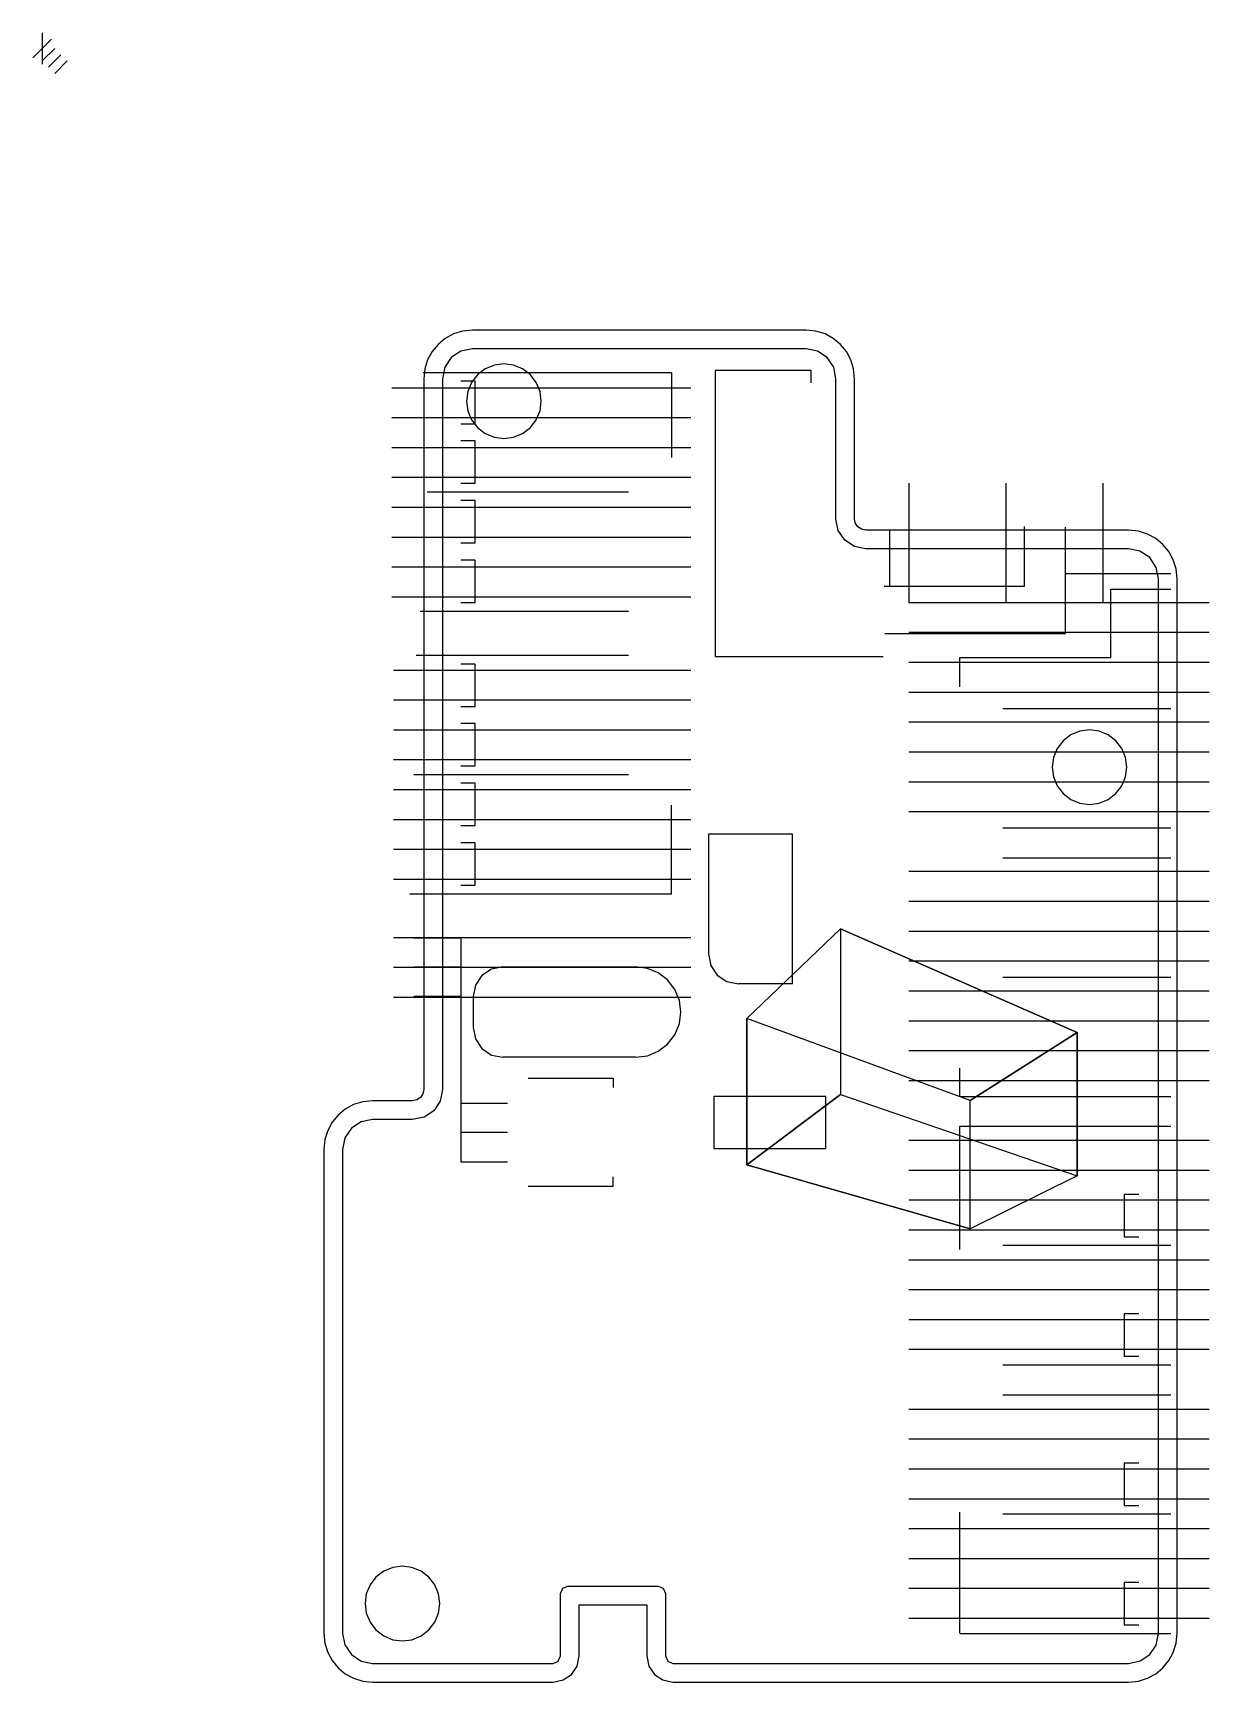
# Model space of a CAD drawing. Extents: x -1 to 106, y 150 to 299.
import ezdxf

# ---------------------------------------------------------------- set-up
doc = ezdxf.new("R2010")
doc.units = 0

msp = doc.modelspace()

# ---------------------------------------------------------------- linework, layer by layer
at = {"layer": 'Alignment'}
for p, q in [((39.0008, 270.793), (37.963984, 270.586765)), ((69.26537, 270.79233), (39.0008, 270.793)), ((70.302186, 270.586095), (69.26537, 270.79233)), ((37.085014, 269.999456), (36.497705, 269.120486)), ((37.963984, 270.586765), (37.085014, 269.999456)), ((40.995375, 269.324228), (40.171505, 268.983934)), ((41.864835, 269.43766), (40.995375, 269.324228)), ((42.734295, 269.324228), (41.864835, 269.43766)), ((43.558165, 268.983934), (42.734295, 269.324228)), ((71.181156, 269.998786), (70.302186, 270.586095)), ((71.768465, 269.119816), (71.181156, 269.998786)), ((36.497705, 269.120486), (36.29147, 268.08367)), ((36.29147, 268.08367), (36.2915, 203.611)), ((38.931901, 267.74433), (38.595406, 266.934639)), ((39.464866, 268.440589), (38.931901, 267.74433)), ((40.171505, 268.983934), (39.464866, 268.440589)), ((44.264804, 268.440589), (43.558165, 268.983934)), ((44.797769, 267.74433), (44.264804, 268.440589)), ((45.134266, 266.934639), (44.797769, 267.74433)), ((71.9747, 268.083), (71.768465, 269.119816)), ((71.97467, 255.36033), (71.9747, 268.083)), ((31.7048, 267.27), (58.7981, 267.27)), ((38.595406, 266.934639), (38.478175, 266.051)), ((45.2515, 266.051), (45.134266, 266.934639)), ((38.478175, 266.051), (38.595407, 265.167361)), ((38.595407, 265.167361), (38.931904, 264.35767)), ((44.797771, 264.35767), (45.134267, 265.167361)), ((45.134267, 265.167361), (45.251497, 266.051)), ((45.251497, 266.051), (45.2515, 266.051)), ((31.7048, 264.561), (58.7981, 264.561)), ((38.931904, 264.35767), (39.464869, 263.661411)), ((39.464869, 263.661411), (40.171507, 263.118066)), ((43.558167, 263.118066), (44.264806, 263.661411)), ((44.264806, 263.661411), (44.797771, 264.35767)), ((31.7048, 261.852), (58.7981, 261.852)), ((40.171507, 263.118066), (40.995377, 262.777772)), ((40.995377, 262.777772), (41.864838, 262.66434)), ((41.864838, 262.66434), (42.734298, 262.777772)), ((42.734298, 262.777772), (43.558167, 263.118066)), ((31.7048, 259.142), (58.7981, 259.142)), ((78.5762, 258.601), (78.5762, 247.763)), ((87.3816, 258.601), (87.3816, 247.763)), ((96.1869, 258.601), (96.1869, 247.763)), ((31.7048, 256.433), (58.7981, 256.433)), ((72.180905, 254.323514), (71.97467, 255.36033)), ((72.768214, 253.444544), (72.180905, 254.323514)), ((31.7048, 253.724), (58.7981, 253.724)), ((73.647184, 252.857235), (72.768214, 253.444544)), ((74.684, 252.651), (73.647184, 252.857235)), ((98.50867, 252.65033), (74.684, 252.651)), ((99.545486, 252.444095), (98.50867, 252.65033)), ((100.424456, 251.856786), (99.545486, 252.444095)), ((101.011765, 250.977816), (100.424456, 251.856786)), ((31.7048, 251.014), (58.7981, 251.014)), ((101.218, 249.941), (101.011765, 250.977816)), ((101.21833, 154.29133), (101.218, 249.941)), ((31.7048, 248.305), (58.7981, 248.305)), ((105.805, 247.763), (78.5762, 247.763)), ((105.805, 245.054), (78.5762, 245.054)), ((105.805, 242.345), (78.5762, 242.345)), ((31.8403, 241.667), (58.7981, 241.667)), ((105.805, 239.635), (78.5762, 239.635)), ((31.8403, 238.958), (58.7981, 238.958)), ((105.805, 236.926), (78.5762, 236.926)), ((31.8403, 236.249), (58.7981, 236.249)), ((92.567766, 235.251589), (92.034801, 234.55533)), ((93.274405, 235.794934), (92.567766, 235.251589)), ((94.098275, 236.135228), (93.274405, 235.794934)), ((94.967735, 236.24866), (94.098275, 236.135228)), ((95.837195, 236.135228), (94.967735, 236.24866)), ((96.661065, 235.794934), (95.837195, 236.135228)), ((97.367704, 235.251589), (96.661065, 235.794934)), ((97.900669, 234.55533), (97.367704, 235.251589)), ((31.8403, 233.539), (58.7981, 233.539)), ((105.805, 234.217), (78.5762, 234.217)), ((91.698306, 233.745639), (91.581075, 232.862)), ((92.034801, 234.55533), (91.698306, 233.745639)), ((98.237166, 233.745639), (97.900669, 234.55533)), ((98.3544, 232.862), (98.237166, 233.745639)), ((91.581075, 232.862), (91.698307, 231.978361)), ((91.698307, 231.978361), (92.034804, 231.16867)), ((97.900671, 231.16867), (98.237167, 231.978361)), ((98.237167, 231.978361), (98.354398, 232.862)), ((98.354398, 232.862), (98.3544, 232.862)), ((31.8403, 230.83), (58.7981, 230.83)), ((105.805, 231.507), (78.5762, 231.507)), ((92.034804, 231.16867), (92.567769, 230.472411)), ((92.567769, 230.472411), (93.274408, 229.929066)), ((96.661068, 229.929066), (97.367706, 230.472411)), ((97.367706, 230.472411), (97.900671, 231.16867)), ((93.274408, 229.929066), (94.098277, 229.588772)), ((94.098277, 229.588772), (94.967737, 229.47534)), ((94.967737, 229.47534), (95.837198, 229.588772)), ((95.837198, 229.588772), (96.661068, 229.929066)), ((31.8403, 228.121), (58.7981, 228.121)), ((105.805, 228.798), (78.5762, 228.798)), ((60.4141, 226.777), (60.4141, 215.918)), ((68.0195, 226.777), (60.4141, 226.777)), ((68.0195, 213.209), (68.0195, 226.777)), ((31.8403, 225.411), (58.7981, 225.411)), ((105.805, 223.379), (78.5762, 223.379)), ((31.8403, 222.702), (58.7981, 222.702)), ((105.805, 220.67), (78.5762, 220.67)), ((31.8403, 217.419), (58.7981, 217.419)), ((105.805, 217.961), (78.5762, 217.961)), ((60.4141, 215.918), (60.620335, 214.881184)), ((31.8403, 214.709), (58.7981, 214.709)), ((39.858314, 213.958456), (39.271005, 213.079486)), ((40.737284, 214.545765), (39.858314, 213.958456)), ((41.7741, 214.752), (40.737284, 214.545765)), ((41.7741, 214.752), (53.8035, 214.752)), ((54.874306, 214.609938), (53.8035, 214.752)), ((55.8555, 214.202168), (54.874306, 214.609938)), ((56.699236, 213.556314), (55.8555, 214.202168)), ((60.620335, 214.881184), (61.207644, 214.002214)), ((61.207644, 214.002214), (62.086614, 213.414905)), ((105.805, 215.251), (78.5762, 215.251)), ((39.271005, 213.079486), (39.06477, 212.04267)), ((57.357668, 212.7), (56.699236, 213.556314)), ((57.770042, 211.701624), (57.357668, 212.7)), ((62.086614, 213.414905), (63.12343, 213.20867)), ((68.0195, 213.209), (63.1235, 213.209)), ((105.805, 212.542), (78.5762, 212.542)), ((31.8403, 212), (58.7981, 212)), ((39.0648, 212.043), (39.0648, 209.253)), ((57.9075, 210.648), (57.770042, 211.701624)), ((57.357668, 208.596), (57.770042, 209.594376)), ((57.770042, 209.594376), (57.9075, 210.648)), ((105.805, 209.833), (78.5762, 209.833)), ((39.0648, 209.253), (39.271035, 208.216184)), ((39.271035, 208.216184), (39.858344, 207.337214)), ((56.699236, 207.739686), (57.357668, 208.596)), ((39.858344, 207.337214), (40.737314, 206.749905)), ((40.737314, 206.749905), (41.77413, 206.54367)), ((53.8035, 206.544), (41.7741, 206.544)), ((53.8035, 206.544), (54.874306, 206.686062)), ((54.874306, 206.686062), (55.8555, 207.093832)), ((55.8555, 207.093832), (56.699236, 207.739686)), ((105.805, 207.123), (78.5762, 207.123)), ((36.2915, 203.611), (36.085265, 202.574184)), ((105.805, 204.414), (78.5762, 204.414)), ((36.085265, 202.574184), (35.497956, 201.695214)), ((71.0443, 202.98), (60.911, 202.98)), ((60.911, 202.98), (60.911, 198.263)), ((71.0443, 198.263), (71.0443, 202.98)), ((28.906984, 200.694765), (28.028014, 200.107456)), ((29.9438, 200.901), (28.906984, 200.694765)), ((33.58217, 200.90167), (29.9438, 200.901)), ((34.618986, 201.107905), (33.58217, 200.90167)), ((35.497956, 201.695214), (34.618986, 201.107905)), ((27.440705, 199.228486), (27.23447, 198.19167)), ((28.028014, 200.107456), (27.440705, 199.228486)), ((105.805, 198.995), (78.5762, 198.995)), ((27.23447, 198.19167), (27.2344, 154.291)), ((60.911, 198.263), (71.0443, 198.263)), ((105.805, 196.286), (78.5762, 196.286)), ((105.805, 193.577), (78.5762, 193.577)), ((105.805, 190.867), (78.5762, 190.867)), ((105.805, 188.158), (78.5762, 188.158)), ((105.805, 185.449), (78.5762, 185.449)), ((105.805, 182.739), (78.5762, 182.739)), ((105.805, 180.03), (78.5762, 180.03)), ((105.805, 174.611), (78.5762, 174.611)), ((105.805, 171.902), (78.5762, 171.902)), ((105.805, 169.193), (78.5762, 169.193)), ((105.805, 166.483), (78.5762, 166.483)), ((105.805, 163.774), (78.5762, 163.774)), ((31.783575, 160.274228), (30.959705, 159.933934)), ((32.653035, 160.38766), (31.783575, 160.274228)), ((33.522495, 160.274228), (32.653035, 160.38766)), ((34.346365, 159.933934), (33.522495, 160.274228)), ((105.805, 161.065), (78.5762, 161.065)), ((29.720101, 158.69433), (29.383606, 157.884639)), ((30.253066, 159.390589), (29.720101, 158.69433)), ((30.959705, 159.933934), (30.253066, 159.390589)), ((35.053004, 159.390589), (34.346365, 159.933934)), ((35.585969, 158.69433), (35.053004, 159.390589)), ((35.922466, 157.884639), (35.585969, 158.69433)), ((47.192786, 158.388947), (47.671733, 158.587333)), ((47.671733, 158.587333), (55.836, 158.587)), ((55.836, 158.587), (56.314947, 158.388614)), ((29.383606, 157.884639), (29.266375, 157.001)), ((36.0397, 157.001), (35.922466, 157.884639)), ((46.9944, 157.91), (47.192786, 158.388947)), ((46.994433, 152.259333), (46.9944, 157.91)), ((56.314947, 158.388614), (56.513333, 157.909667)), ((56.513333, 157.909667), (56.5133, 152.259)), ((105.805, 158.355), (78.5762, 158.355)), ((29.266375, 157.001), (29.383607, 156.117361)), ((29.383607, 156.117361), (29.720104, 155.30767)), ((35.585971, 155.30767), (35.922467, 156.117361)), ((35.922467, 156.117361), (36.039698, 157.001)), ((36.039698, 157.001), (36.0397, 157.001)), ((105.805, 155.646), (78.5762, 155.646)), ((27.2344, 154.291), (27.440635, 153.254184)), ((29.720104, 155.30767), (30.253069, 154.611411)), ((30.253069, 154.611411), (30.959708, 154.068066)), ((30.959708, 154.068066), (31.783577, 153.727772)), ((33.522498, 153.727772), (34.346368, 154.068066)), ((34.346368, 154.068066), (35.053006, 154.611411)), ((35.053006, 154.611411), (35.585971, 155.30767)), ((101.005417, 153.236736), (101.21833, 154.29133)), ((27.440635, 153.254184), (28.027944, 152.375214)), ((31.783577, 153.727772), (32.653038, 153.61434)), ((32.653038, 153.61434), (33.522498, 153.727772)), ((100.424786, 152.375544), (101.005417, 153.236736)), ((28.027944, 152.375214), (28.906914, 151.787905)), ((28.906914, 151.787905), (29.94373, 151.58167)), ((29.94373, 151.58167), (46.3171, 151.582)), ((46.3171, 151.582), (46.796047, 151.780386)), ((46.796047, 151.780386), (46.994433, 152.259333)), ((56.5133, 152.259), (56.711685, 151.780054)), ((56.711685, 151.780054), (57.19063, 151.581667)), ((57.19063, 151.581667), (98.509, 151.582)), ((98.509, 151.582), (99.563594, 151.794913)), ((99.563594, 151.794913), (100.424786, 152.375544))]:
    msp.add_line(p, q, dxfattribs=at)
at = {"layer": 'Labels'}
for p, q in [((57.051, 268.61199), (34.5404, 268.61199)), ((39.2568, 267.847), (37.9424, 267.847)), ((39.2568, 264.005), (39.2568, 267.847)), ((57.051, 268.612), (57.051, 260.939)), ((69.7231, 268.836), (61.0048, 268.836)), ((61.0048, 268.836), (61.0048, 242.899)), ((69.7231, 267.702), (69.7231, 268.836)), ((37.9424, 264.005), (39.2568, 264.005)), ((39.2568, 262.447), (37.9424, 262.447)), ((39.2568, 258.605), (39.2568, 262.447)), ((53.1682, 257.807), (34.9025, 257.807)), ((37.9424, 258.605), (39.2568, 258.605)), ((39.2568, 257.037), (37.9424, 257.037)), ((39.2568, 253.196), (39.2568, 257.037)), ((76.8618, 249.313), (76.8618, 254.422)), ((89.0647, 249.257), (89.0647, 254.67)), ((92.7945, 249.257), (92.7945, 254.61818)), ((37.9424, 253.196), (39.2568, 253.196)), ((39.2568, 251.637), (37.9424, 251.637)), ((39.2568, 247.796), (39.2568, 251.637)), ((92.7892, 244.991), (92.794421, 250.40925)), ((92.794421, 250.40925), (102.337271, 250.411226)), ((76.3338, 249.257), (89.0647, 249.257)), ((96.913, 242.809), (96.913, 248.99)), ((96.913, 248.99), (102.337, 248.99)), ((53.1531, 246.97), (34.2802, 246.97)), ((37.9424, 247.796), (39.2568, 247.796)), ((76.4204, 244.991), (92.7892, 244.991)), ((53.1682, 242.973), (33.9145, 242.973)), ((61.0048, 242.899), (76.2397, 242.899)), ((83.2084, 240.133), (83.2084, 242.809)), ((83.2084, 242.809), (96.913, 242.809)), ((39.2568, 242.208), (37.9424, 242.208)), ((39.2568, 238.366), (39.2568, 242.208)), ((37.9424, 238.366), (39.2568, 238.366)), ((87.1116, 238.185), (102.3374, 238.185)), ((39.2568, 236.808), (37.9424, 236.808)), ((39.2568, 232.966), (39.2568, 236.808)), ((53.1682, 232.168), (33.6865, 232.168)), ((37.9424, 232.966), (39.2568, 232.966)), ((39.2568, 231.398), (37.9424, 231.398)), ((39.2568, 227.557), (39.2568, 231.398)), ((57.0688, 221.331), (57.0688, 229.399)), ((37.9424, 227.557), (39.2568, 227.557)), ((87.1142, 227.348), (102.3373, 227.348)), ((39.2568, 225.998), (37.9424, 225.998)), ((39.2568, 222.157), (39.2568, 225.998)), ((87.1116, 224.628), (102.3374, 224.628)), ((37.9424, 222.157), (39.2568, 222.157)), ((57.0688, 221.33037), (33.3064, 221.33037)), ((33.6864, 217.392), (37.9424, 217.392)), ((33.6864, 217.392), (37.9424, 217.392)), ((37.9424, 217.392), (37.9424, 197.041)), ((37.9424, 214.732), (33.6864, 214.732)), ((87.1116, 213.823), (102.3374, 213.823)), ((37.9424, 212.044), (33.6864, 212.044)), ((83.2084, 203.042), (83.2084, 205.56411)), ((44.0539, 204.663), (51.7634, 204.663)), ((51.7634, 204.663), (51.7634, 203.812)), ((37.9424, 202.388), (42.1984, 202.388)), ((83.2109, 202.986), (102.3373, 202.986)), ((42.1984, 199.728), (37.9424, 199.728)), ((83.2084, 189.12), (83.2084, 200.292)), ((83.2109, 200.296), (102.337, 200.296)), ((42.1984, 197.041), (37.9424, 197.041)), ((44.0539, 194.851), (51.7634, 194.851)), ((51.7634, 194.851), (51.7634, 195.702)), ((99.4359, 194.092), (98.1215, 194.092)), ((98.1215, 194.092), (98.1215, 190.25)), ((98.1215, 190.25), (99.4359, 190.25)), ((87.1116, 189.491), (102.3374, 189.491)), ((99.4359, 183.287), (98.1215, 183.287)), ((98.1215, 183.287), (98.1215, 179.445)), ((87.1142, 178.653), (102.3373, 178.653)), ((98.1215, 179.445), (99.4359, 179.445)), ((87.1116, 175.934), (102.3374, 175.934)), ((99.4359, 169.73), (98.1215, 169.73)), ((98.1215, 169.73), (98.1215, 165.888)), ((83.2084, 154.348), (83.2084, 165.285)), ((87.1116, 165.129), (102.3374, 165.129)), ((98.1215, 165.888), (99.4359, 165.888)), ((99.4359, 158.925), (98.1215, 158.925)), ((98.1215, 158.925), (98.1215, 155.083)), ((83.2109, 154.291), (102.3373, 154.291)), ((98.1215, 155.083), (99.4359, 155.083))]:
    msp.add_line(p, q, dxfattribs=at)
at = {"layer": 'Layer 1'}
for p, q in [((0, 299.438), (0, 296.616)), ((0.846666, 298.874), (-0.846666, 297.18)), ((1.12889, 298.027), (0, 296.89811)), ((1.69333, 297.463), (0.56444, 296.33411)), ((2.25778, 296.898), (1.12889, 295.76911)), ((63.8782, 210.069), (72.38862, 218.20335)), ((63.8782, 210.069), (72.38862, 218.20335)), ((72.3886, 218.204), (72.3886, 203.161)), ((93.8352, 208.806), (72.3886, 218.204)), ((72.38862, 218.20335), (72.3886, 203.161)), ((72.38862, 218.20335), (93.83522, 208.80599)), ((63.87818, 196.79516), (63.8782, 210.069)), ((63.8782, 210.069), (63.8782, 196.795)), ((84.1471, 202.633), (63.8782, 210.069)), ((84.14706, 202.63262), (63.8782, 210.069)), ((93.83522, 208.80599), (84.14706, 202.63262)), ((84.1471, 202.633), (93.83526, 208.80637)), ((93.83526, 208.80637), (93.8352, 195.807)), ((93.8352, 195.80675), (93.8352, 208.806)), ((72.3886, 203.161), (63.87818, 196.79516)), ((63.8782, 196.795), (72.38862, 203.16084)), ((72.3886, 203.161), (93.8352, 195.80675)), ((72.38862, 203.16084), (93.83522, 195.80659)), ((84.147, 190.97539), (84.1471, 202.633)), ((84.14704, 190.97581), (84.1471, 202.633)), ((63.8782, 196.795), (84.147, 190.97539)), ((84.14706, 190.9754), (63.8782, 196.795)), ((93.8352, 195.807), (84.14704, 190.97581)), ((93.83522, 195.80659), (84.14706, 190.9754))]:
    msp.add_line(p, q, dxfattribs=at)
at = {"layer": 'Outline'}
for p, q in [((38.110986, 272.396905), (37.283434, 272.141224)), ((39.0007, 272.486), (38.110986, 272.396905)), ((69.2651, 272.486), (39.0007, 272.486)), ((70.154843, 272.396928), (69.2651, 272.486)), ((70.982459, 272.141297), (70.154843, 272.396928)), ((35.884429, 271.199717), (35.347786, 270.548701)), ((36.535446, 271.73636), (35.884429, 271.199717)), ((37.283434, 272.141224), (36.535446, 271.73636)), ((71.730534, 271.736486), (70.982459, 272.141297)), ((72.38165, 271.199875), (71.730534, 271.736486)), ((72.918391, 270.548842), (72.38165, 271.199875)), ((34.942922, 269.800715), (34.687242, 268.973163)), ((35.347786, 270.548701), (34.942922, 269.800715)), ((73.323341, 269.800766), (72.918391, 270.548842)), ((73.579082, 268.973025), (73.323341, 269.800766)), ((34.59815, 268.08345), (34.5981, 203.611)), ((34.687242, 268.973163), (34.59815, 268.08345)), ((73.6682, 268.083), (73.579082, 268.973025)), ((73.66821, 255.35989), (73.6682, 268.083)), ((73.749224, 254.968002), (73.66821, 255.35989)), ((73.968904, 254.644696), (73.749224, 254.968002)), ((74.29221, 254.425014), (73.968904, 254.644696)), ((74.6841, 254.344), (74.29221, 254.425014)), ((98.50945, 254.3441), (74.6841, 254.344)), ((99.399284, 254.254982), (98.50945, 254.3441)), ((100.226892, 253.999238), (99.399284, 254.254982)), ((100.974886, 253.594286), (100.226892, 253.999238)), ((101.625875, 253.057543), (100.974886, 253.594286)), ((102.162471, 252.406425), (101.625875, 253.057543)), ((102.567283, 251.658351), (102.162471, 252.406425)), ((102.822922, 250.830737), (102.567283, 251.658351)), ((102.912, 249.941), (102.822922, 250.830737)), ((102.91185, 154.29155), (102.912, 249.941)), ((34.5981, 203.611), (34.517086, 203.219113)), ((28.226335, 202.250224), (27.478349, 201.84536)), ((29.053887, 202.505905), (28.226335, 202.250224)), ((29.9436, 202.595), (29.053887, 202.505905)), ((33.58221, 202.59511), (29.9436, 202.595)), ((33.974098, 202.676125), (33.58221, 202.59511)), ((34.297404, 202.895807), (33.974098, 202.676125)), ((34.517086, 203.219113), (34.297404, 202.895807)), ((26.29069, 200.657701), (25.885826, 199.909715)), ((26.827332, 201.308718), (26.29069, 200.657701)), ((27.478349, 201.84536), (26.827332, 201.308718)), ((25.630145, 199.082163), (25.54105, 198.19245)), ((25.885826, 199.909715), (25.630145, 199.082163)), ((25.54105, 198.19245), (25.5411, 154.291)), ((48.68767, 152.25977), (48.6877, 156.894)), ((48.6877, 156.894), (54.82, 156.894)), ((54.82, 156.894), (54.82, 152.259)), ((25.5411, 154.291), (25.630195, 153.401287)), ((102.822755, 153.401837), (102.91185, 154.29155)), ((25.630195, 153.401287), (25.885878, 152.573735)), ((25.885878, 152.573735), (26.290743, 151.825749)), ((102.16221, 151.826299), (102.567074, 152.574285)), ((102.567074, 152.574285), (102.822755, 153.401837)), ((26.290743, 151.825749), (26.827386, 151.174733)), ((26.827386, 151.174733), (27.478403, 150.63809)), ((47.996606, 150.580075), (48.502613, 151.333238)), ((48.502613, 151.333238), (48.68767, 152.25977)), ((54.82, 152.259), (55.005067, 151.332464)), ((55.005067, 151.332464), (55.511075, 150.579301)), ((100.974551, 150.63864), (101.625568, 151.175283)), ((101.625568, 151.175283), (102.16221, 151.826299)), ((27.478403, 150.63809), (28.226389, 150.233226)), ((28.226389, 150.233226), (29.05394, 149.977545)), ((29.05394, 149.977545), (29.94365, 149.88845)), ((29.94365, 149.88845), (46.3169, 149.889)), ((46.3169, 149.889), (47.243439, 150.074067)), ((47.243439, 150.074067), (47.996606, 150.580075)), ((55.511075, 150.579301), (56.264238, 150.073295)), ((56.264238, 150.073295), (57.19077, 149.88823)), ((57.19077, 149.88823), (98.5093, 149.889)), ((98.5093, 149.889), (99.399013, 149.978095)), ((99.399013, 149.978095), (100.226565, 150.233776)), ((100.226565, 150.233776), (100.974551, 150.63864))]:
    msp.add_line(p, q, dxfattribs=at)

doc.saveas('drawing.dxf')
